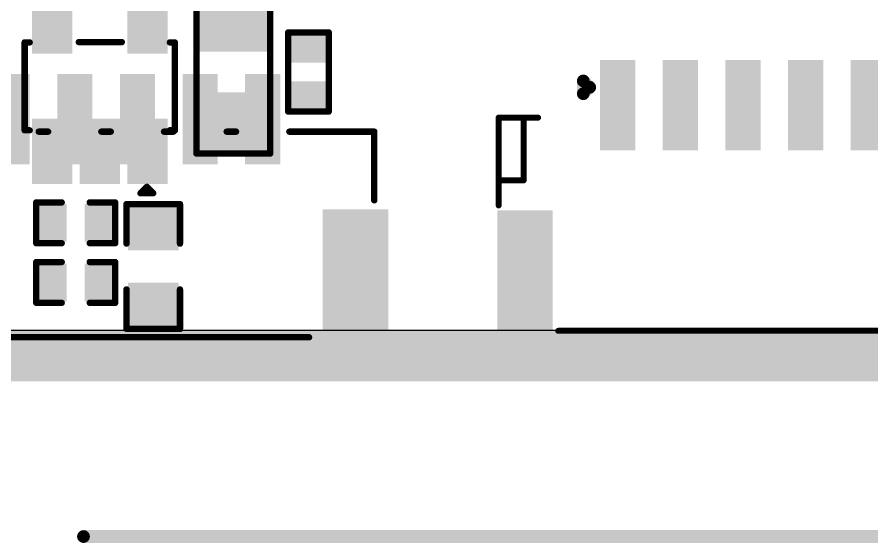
# Model space of a CAD drawing. Header units: inches. Extents: x -5 to 5450, y -4 to 5452.
# Drawn here: x 51.73 to 68.78, y -2.49 to 7.99 of the extents above; entities that cross this region are included whole.
import ezdxf

# ---------------------------------------------------------------- set-up
doc = ezdxf.new("R2010")
doc.units = ezdxf.units.IN
for name, color, linetype in [('Board_outline', 216, 'Continuous'), ('Bottom Layer', 5, 'Continuous'), ('Bottom Overlay', 54, 'Continuous'), ('Bottom Paste', 16, 'Continuous'), ('Bottom Solder', 6, 'Continuous'), ('Ground', 76, 'Continuous'), ('Power', 16, 'Continuous'), ('Top Layer', 1, 'Continuous'), ('Top Overlay', 2, 'Continuous'), ('Top Paste', 8, 'Continuous'), ('Top Solder', 216, 'Continuous')]:
    doc.layers.add(name, color=color, linetype=linetype)

# ---------------------------------------------------------------- blocks, each defined once
blk = doc.blocks.new('SOT_23_5_B_10')
at = {"layer": 'Bottom Layer'}
for points in [[(-1.85000011, 1.25000004), (-0.74999977, 1.25000004), (-0.74999977, 0.65000124), (-1.85000011, 0.65000124)], [(0.74999977, 1.25000004), (1.85000011, 1.25000004), (1.85000011, 0.65000124), (0.74999977, 0.65000124)], [(-1.85000011, 0.2999994), (-0.74999977, 0.2999994), (-0.74999977, -0.2999994), (-1.85000011, -0.2999994)], [(-1.85000011, -0.65000124), (-0.74999977, -0.65000124), (-0.74999977, -1.25000004), (-1.85000011, -1.25000004)], [(0.74999977, -0.65000124), (1.85000011, -0.65000124), (1.85000011, -1.25000004), (0.74999977, -1.25000004)]]:
    blk.add_hatch(color=5, dxfattribs=at).paths.add_polyline_path(points)
at = {"layer": 'Bottom Paste'}
for points in [[(-1.85000011, 1.25000004), (-0.74999977, 1.25000004), (-0.74999977, 0.65000124), (-1.85000011, 0.65000124)], [(0.74999977, 1.25000004), (1.85000011, 1.25000004), (1.85000011, 0.65000124), (0.74999977, 0.65000124)], [(-1.85000011, 0.2999994), (-0.74999977, 0.2999994), (-0.74999977, -0.2999994), (-1.85000011, -0.2999994)], [(-1.85000011, -0.65000124), (-0.74999977, -0.65000124), (-0.74999977, -1.25000004), (-1.85000011, -1.25000004)], [(0.74999977, -0.65000124), (1.85000011, -0.65000124), (1.85000011, -1.25000004), (0.74999977, -1.25000004)]]:
    blk.add_hatch(color=16, dxfattribs=at).paths.add_polyline_path(points)
at = {"layer": 'Bottom Solder'}
for points in [[(-1.95160011, 1.35160004), (-0.6483997699999999, 1.35160004), (-0.6483997699999999, 0.54840124), (-1.95160011, 0.54840124)], [(0.6483997699999999, 1.35160004), (1.95160011, 1.35160004), (1.95160011, 0.54840124), (0.6483997699999999, 0.54840124)], [(-1.95160011, 0.4015993999999999), (-0.6483997699999999, 0.4015993999999999), (-0.6483997699999999, -0.4015993999999999), (-1.95160011, -0.4015993999999999)], [(-1.95160011, -0.54840124), (-0.6483997699999999, -0.54840124), (-0.6483997699999999, -1.35160004), (-1.95160011, -1.35160004)], [(0.6483997699999999, -0.54840124), (1.95160011, -0.54840124), (1.95160011, -1.35160004), (0.6483997699999999, -1.35160004)]]:
    blk.add_hatch(color=6, dxfattribs=at).paths.add_polyline_path(points)
at = {"layer": 'Bottom Overlay'}
for points in [[(-0.87900256, 1.4986, 0.127, 0.127, 0), (-0.87900256, 1.3986002, 0.127, 0.127, 0)], [(-0.87900256, 1.4986, 0.127, 0.127, 0), (0.8735974400000001, 1.4986, 0.127, 0.127, 0)], [(0.8735974400000001, 1.4986, 0.127, 0.127, 0), (0.8735974400000001, 1.3986002, 0.127, 0.127, 0)], [(0.88000078, 0.41800018, 0.127, 0.127, 0), (0.88000078, -0.43999912, 0.127, 0.127, 0)], [(-2.1336, -0.8128, 0.127, 0.127, 0), (-2.1336, -1.0668, 0.127, 0.127, 0)], [(-2.1336, -0.8128, 0.127, 0.127, 0), (-2.0066, -0.9397999999999999, 0.127, 0.127, 0)], [(-2.0066, -0.9397999999999999, 0.127, 0.127, 0), (-2.1336, -1.0668, 0.127, 0.127, 0)], [(-0.87900256, -1.3986002, 0.127, 0.127, 0), (-0.87900256, -1.4986, 0.127, 0.127, 0)], [(0.8735974400000001, -1.3986002, 0.127, 0.127, 0), (0.8735974400000001, -1.4986, 0.127, 0.127, 0)], [(-0.87900256, -1.4986, 0.127, 0.127, 0), (0.8735974400000001, -1.4986, 0.127, 0.127, 0)]]:
    blk.add_lwpolyline(points, format="xyseb", dxfattribs=at)
for points in [[(-0.9107525599999998, 1.4986, 0.0635, 0.0635, 1), (-0.8472525599999999, 1.4986, 0.0635, 0.0635, 1)], [(-0.9107525599999998, 1.4986, 0.0635, 0.0635, 1), (-0.8472525599999999, 1.4986, 0.0635, 0.0635, 1)], [(0.84184744, 1.4986, 0.0635, 0.0635, 1), (0.9053474399999999, 1.4986, 0.0635, 0.0635, 1)], [(0.84184744, 1.4986, 0.0635, 0.0635, 1), (0.9053474399999999, 1.4986, 0.0635, 0.0635, 1)], [(-0.9107525599999998, 1.3986002, 0.0635, 0.0635, 1), (-0.8472525599999999, 1.3986002, 0.0635, 0.0635, 1)], [(0.84184744, 1.3986002, 0.0635, 0.0635, 1), (0.9053474399999999, 1.3986002, 0.0635, 0.0635, 1)], [(0.84825078, 0.41800018, 0.0635, 0.0635, 1), (0.91175078, 0.41800018, 0.0635, 0.0635, 1)], [(0.84825078, -0.43999912, 0.0635, 0.0635, 1), (0.91175078, -0.43999912, 0.0635, 0.0635, 1)], [(-2.16535, -0.8128, 0.0635, 0.0635, 1), (-2.10185, -0.8128, 0.0635, 0.0635, 1)], [(-2.16535, -0.8128, 0.0635, 0.0635, 1), (-2.10185, -0.8128, 0.0635, 0.0635, 1)], [(-2.16535, -1.0668, 0.0635, 0.0635, 1), (-2.10185, -1.0668, 0.0635, 0.0635, 1)], [(-2.16535, -1.0668, 0.0635, 0.0635, 1), (-2.10185, -1.0668, 0.0635, 0.0635, 1)], [(-2.03835, -0.9397999999999999, 0.0635, 0.0635, 1), (-1.97485, -0.9397999999999999, 0.0635, 0.0635, 1)], [(-2.03835, -0.9397999999999999, 0.0635, 0.0635, 1), (-1.97485, -0.9397999999999999, 0.0635, 0.0635, 1)], [(-0.9107525599999998, -1.3986002, 0.0635, 0.0635, 1), (-0.8472525599999999, -1.3986002, 0.0635, 0.0635, 1)], [(0.84184744, -1.3986002, 0.0635, 0.0635, 1), (0.9053474399999999, -1.3986002, 0.0635, 0.0635, 1)], [(-0.9107525599999998, -1.4986, 0.0635, 0.0635, 1), (-0.8472525599999999, -1.4986, 0.0635, 0.0635, 1)], [(-0.9107525599999998, -1.4986, 0.0635, 0.0635, 1), (-0.8472525599999999, -1.4986, 0.0635, 0.0635, 1)], [(0.84184744, -1.4986, 0.0635, 0.0635, 1), (0.9053474399999999, -1.4986, 0.0635, 0.0635, 1)], [(0.84184744, -1.4986, 0.0635, 0.0635, 1), (0.9053474399999999, -1.4986, 0.0635, 0.0635, 1)]]:
    blk.add_lwpolyline(points, format="xyseb", close=True, dxfattribs=at)
blk = doc.blocks.new('RES_0805_B_33')
at = {"layer": 'Bottom Layer'}
for points in [[(-1.524, 0.635), (-0.508, 0.635), (-0.508, -0.635), (-1.524, -0.635)], [(0.508, 0.635), (1.524, 0.635), (1.524, -0.635), (0.508, -0.635)]]:
    blk.add_hatch(color=5, dxfattribs=at).paths.add_polyline_path(points)
at = {"layer": 'Bottom Paste'}
for points in [[(-1.524, 0.635), (-0.508, 0.635), (-0.508, -0.635), (-1.524, -0.635)], [(0.508, 0.635), (1.524, 0.635), (1.524, -0.635), (0.508, -0.635)]]:
    blk.add_hatch(color=16, dxfattribs=at).paths.add_polyline_path(points)
at = {"layer": 'Bottom Solder'}
for points in [[(-1.6256, 0.7366), (-0.4064, 0.7366), (-0.4064, -0.7366), (-1.6256, -0.7366)], [(0.4064, 0.7366), (1.6256, 0.7366), (1.6256, -0.7366), (0.4064, -0.7366)]]:
    blk.add_hatch(color=6, dxfattribs=at).paths.add_polyline_path(points)
at = {"layer": 'Bottom Overlay'}
for points in [[(-1.6256, -0.7366, 0.127, 0.127, 0), (-1.6256, 0.7366, 0.127, 0.127, 0)], [(1.6256, 0.7366, 0.127, 0.127, 0), (-1.6256, 0.7366, 0.127, 0.127, 0)], [(1.6256, -0.7366, 0.127, 0.127, 0), (1.6256, 0.7366, 0.127, 0.127, 0)], [(1.6256, -0.7366, 0.127, 0.127, 0), (-1.6256, -0.7366, 0.127, 0.127, 0)]]:
    blk.add_lwpolyline(points, format="xyseb", dxfattribs=at)
for points in [[(-1.65735, 0.7366, 0.0635, 0.0635, 1), (-1.59385, 0.7366, 0.0635, 0.0635, 1)], [(-1.65735, 0.7366, 0.0635, 0.0635, 1), (-1.59385, 0.7366, 0.0635, 0.0635, 1)], [(1.59385, 0.7366, 0.0635, 0.0635, 1), (1.65735, 0.7366, 0.0635, 0.0635, 1)], [(1.59385, 0.7366, 0.0635, 0.0635, 1), (1.65735, 0.7366, 0.0635, 0.0635, 1)], [(-1.65735, -0.7366, 0.0635, 0.0635, 1), (-1.59385, -0.7366, 0.0635, 0.0635, 1)], [(-1.65735, -0.7366, 0.0635, 0.0635, 1), (-1.59385, -0.7366, 0.0635, 0.0635, 1)], [(1.59385, -0.7366, 0.0635, 0.0635, 1), (1.65735, -0.7366, 0.0635, 0.0635, 1)], [(1.59385, -0.7366, 0.0635, 0.0635, 1), (1.65735, -0.7366, 0.0635, 0.0635, 1)]]:
    blk.add_lwpolyline(points, format="xyseb", close=True, dxfattribs=at)
blk = doc.blocks.new('R___0402_B_49')
at = {"layer": 'Bottom Layer'}
for points in [[(-0.2413, 0.3175), (-0.2412999999999999, -0.3175), (-0.6985, -0.3175), (-0.6985, 0.3175)], [(0.6985, 0.3175), (0.6985, -0.3175), (0.2413, -0.3175), (0.2412999999999999, 0.3175)]]:
    blk.add_hatch(color=5, dxfattribs=at).paths.add_polyline_path(points)
at = {"layer": 'Bottom Paste'}
for points in [[(-0.2413, 0.3175), (-0.2412999999999999, -0.3175), (-0.6985, -0.3175), (-0.6985, 0.3175)], [(0.6985, 0.3175), (0.6985, -0.3175), (0.2413, -0.3175), (0.2412999999999999, 0.3175)]]:
    blk.add_hatch(color=16, dxfattribs=at).paths.add_polyline_path(points)
at = {"layer": 'Bottom Solder'}
for points in [[(-0.18629884, 0.37250116), (-0.1862988399999999, -0.37250116), (-0.75350116, -0.37250116), (-0.75350116, 0.37250116)], [(0.75350116, 0.37250116), (0.75350116, -0.37250116), (0.18629884, -0.37250116), (0.1862988399999999, 0.37250116)]]:
    blk.add_hatch(color=6, dxfattribs=at).paths.add_polyline_path(points)
at = {"layer": 'Bottom Overlay'}
for points in [[(-0.7874, 0.4064, 0.127, 0.127, 0), (0.7874, 0.4064, 0.127, 0.127, 0)], [(-0.7874, 0.4064, 0.127, 0.127, 0), (-0.7874, -0.4064, 0.127, 0.127, 0)], [(-0.8128, 0.4318, 0.0032258, 0.0032258, 0), (0.8128, 0.4318, 0.0032258, 0.0032258, 0)], [(0.7874, 0.4064, 0.127, 0.127, 0), (0.7874, -0.4064, 0.127, 0.127, 0)], [(-0.7874, -0.4064, 0.127, 0.127, 0), (0.7874, -0.4064, 0.127, 0.127, 0)]]:
    blk.add_lwpolyline(points, format="xyseb", dxfattribs=at)
for points in [[(-0.8191499999999999, 0.4064, 0.0635, 0.0635, 1), (-0.7556499999999999, 0.4064, 0.0635, 0.0635, 1)], [(-0.8191499999999999, 0.4064, 0.0635, 0.0635, 1), (-0.7556499999999999, 0.4064, 0.0635, 0.0635, 1)], [(-0.81360518, 0.4318, 0.0016129, 0.0016129, 1), (-0.8119948199999999, 0.4318, 0.0016129, 0.0016129, 1)], [(0.7556499999999999, 0.4064, 0.0635, 0.0635, 1), (0.8191499999999999, 0.4064, 0.0635, 0.0635, 1)], [(0.7556499999999999, 0.4064, 0.0635, 0.0635, 1), (0.8191499999999999, 0.4064, 0.0635, 0.0635, 1)], [(0.8119948199999999, 0.4318, 0.0016129, 0.0016129, 1), (0.81360518, 0.4318, 0.0016129, 0.0016129, 1)], [(-0.8191499999999999, -0.4064, 0.0635, 0.0635, 1), (-0.7556499999999999, -0.4064, 0.0635, 0.0635, 1)], [(-0.8191499999999999, -0.4064, 0.0635, 0.0635, 1), (-0.7556499999999999, -0.4064, 0.0635, 0.0635, 1)], [(0.7556499999999999, -0.4064, 0.0635, 0.0635, 1), (0.8191499999999999, -0.4064, 0.0635, 0.0635, 1)], [(0.7556499999999999, -0.4064, 0.0635, 0.0635, 1), (0.8191499999999999, -0.4064, 0.0635, 0.0635, 1)]]:
    blk.add_lwpolyline(points, format="xyseb", close=True, dxfattribs=at)
blk = doc.blocks.new('SM06B_GHS_TB_LF__SN__147')
at = {"layer": 'Top Layer'}
for points in [[(-3.4254694, 2.5994233), (-2.8254706, 2.5994233), (-2.8254706, 0.8994266999999999), (-3.4254694, 0.8994266999999999)], [(-2.1755354, 2.5994233), (-1.5755366, 2.5994233), (-1.5755366, 0.8994266999999999), (-2.1755354, 0.8994266999999999)], [(-0.9253473999999999, 2.5994233), (-0.3253486, 2.5994233), (-0.3253486, 0.8994266999999999), (-0.9253473999999999, 0.8994266999999999)], [(0.3245866, 2.5994233), (0.9245854, 2.5994233), (0.9245854, 0.8994266999999999), (0.3245866, 0.8994266999999999)], [(1.5745206, 2.5994233), (2.1745194, 2.5994233), (2.1745194, 0.8994266999999999), (1.5745206, 0.8994266999999999)], [(2.8244546, 2.5994233), (3.4244534, 2.5994233), (3.4244534, 0.8994266999999999), (2.8244546, 0.8994266999999999)], [(-5.474589, -0.3989197), (-4.474590999999999, -0.3989197), (-4.474590999999999, -3.0989143), (-5.474589, -3.0989143)], [(4.474590999999999, -0.3994277), (5.474589, -0.3994277), (5.474589, -3.0994223), (4.474590999999999, -3.0994223)]]:
    blk.add_hatch(color=1, dxfattribs=at).paths.add_polyline_path(points)
at = {"layer": 'Top Paste'}
for points in [[(-3.4254694, 2.5994233), (-2.8254706, 2.5994233), (-2.8254706, 0.8994266999999999), (-3.4254694, 0.8994266999999999)], [(-2.1755354, 2.5994233), (-1.5755366, 2.5994233), (-1.5755366, 0.8994266999999999), (-2.1755354, 0.8994266999999999)], [(-0.9253473999999999, 2.5994233), (-0.3253486, 2.5994233), (-0.3253486, 0.8994266999999999), (-0.9253473999999999, 0.8994266999999999)], [(0.3245866, 2.5994233), (0.9245854, 2.5994233), (0.9245854, 0.8994266999999999), (0.3245866, 0.8994266999999999)], [(1.5745206, 2.5994233), (2.1745194, 2.5994233), (2.1745194, 0.8994266999999999), (1.5745206, 0.8994266999999999)], [(2.8244546, 2.5994233), (3.4244534, 2.5994233), (3.4244534, 0.8994266999999999), (2.8244546, 0.8994266999999999)], [(-5.474589, -0.3989197), (-4.474590999999999, -0.3989197), (-4.474590999999999, -3.0989143), (-5.474589, -3.0989143)], [(4.474590999999999, -0.3994277), (5.474589, -0.3994277), (5.474589, -3.0994223), (4.474590999999999, -3.0994223)]]:
    blk.add_hatch(color=8, dxfattribs=at).paths.add_polyline_path(points)
at = {"layer": 'Top Solder'}
for points in [[(-3.4762694, 2.6502233), (-2.7746706, 2.6502233), (-2.7746706, 0.8486267000000001), (-3.4762694, 0.8486267000000001)], [(-2.2263354, 2.6502233), (-1.5247366, 2.6502233), (-1.5247366, 0.8486267000000001), (-2.2263354, 0.8486267000000001)], [(-0.9761473999999999, 2.6502233), (-0.2745486, 2.6502233), (-0.2745486, 0.8486267000000001), (-0.9761473999999999, 0.8486267000000001)], [(0.2737866, 2.6502233), (0.9753853999999998, 2.6502233), (0.9753853999999998, 0.8486267000000001), (0.2737866, 0.8486267000000001)], [(1.5237206, 2.6502233), (2.2253194, 2.6502233), (2.2253194, 0.8486267000000001), (1.5237206, 0.8486267000000001)], [(2.7736546, 2.6502233), (3.4752534, 2.6502233), (3.4752534, 0.8486267000000001), (2.7736546, 0.8486267000000001)], [(-5.525389, -0.3481197), (-4.423791, -0.3481197), (-4.423791, -3.1497143), (-5.525389, -3.1497143)], [(4.423791, -0.3486277), (5.525389, -0.3486277), (5.525389, -3.1502223), (4.423791, -3.1502223)]]:
    blk.add_hatch(color=216, dxfattribs=at).paths.add_polyline_path(points)
at = {"layer": 'Top Overlay'}
for points in [[(-3.811269999999999, 2.232025, 0.254, 0.254, 0), (-3.68427, 2.105025, 0.254, 0.254, 0)], [(-3.811269999999999, 1.978025, 0.254, 0.254, 0), (-3.811269999999999, 2.232025, 0.254, 0.254, 0)], [(-3.811269999999999, 1.978025, 0.254, 0.254, 0), (-3.68427, 2.105025, 0.254, 0.254, 0)], [(-5.500116, 1.499997, 0.1199896, 0.1199896, 0), (-5.5000144, -0.2499868, 0.1199896, 0.1199896, 0)], [(-5.500116, 1.499997, 0.1199896, 0.1199896, 0), (-4.713478, 1.499997, 0.1199896, 0.1199896, 0)], [(-5.0000154, 0.2499868, 0.1199896, 0.1199896, 0), (-5.0000154, 1.499997, 0.1199896, 0.1199896, 0)], [(4.7499524, 1.499997, 0.1199896, 0.1199896, 0), (5.4999636, 1.499997, 0.1199896, 0.1199896, 0)], [(4.999964599999999, 0.2499868, 0.1199896, 0.1199896, 0), (4.999964599999999, 1.499997, 0.1199896, 0.1199896, 0)], [(5.4999636, -0.2500122, 0.1199896, 0.1199896, 0), (5.4999636, 1.499997, 0.1199896, 0.1199896, 0)], [(-5.4635146, 0.2499868, 0.1199896, 0.1199896, 0), (-5.0000154, 0.2499868, 0.1199896, 0.1199896, 0)], [(4.999964599999999, 0.2499868, 0.1199896, 0.1199896, 0), (5.4999636, 0.2499868, 0.1199896, 0.1199896, 0)], [(-4.3100752, -2.7500072, 0.1199896, 0.1199896, 0), (-0.4500372, -2.7500072, 0.1199896, 0.1199896, 0)], [(-0.4500372, -2.7500072, 0.1199896, 0.1199896, 0), (4.3100244, -2.7500072, 0.1199896, 0.1199896, 0)]]:
    blk.add_lwpolyline(points, format="xyseb", dxfattribs=at)
for points in [[(-3.874769999999999, 2.232025, 0.127, 0.127, 1), (-3.74777, 2.232025, 0.127, 0.127, 1)], [(-3.874769999999999, 2.232025, 0.127, 0.127, 1), (-3.74777, 2.232025, 0.127, 0.127, 1)], [(-3.74777, 2.105025, 0.127, 0.127, 1), (-3.62077, 2.105025, 0.127, 0.127, 1)], [(-3.74777, 2.105025, 0.127, 0.127, 1), (-3.62077, 2.105025, 0.127, 0.127, 1)], [(-3.874769999999999, 1.978025, 0.127, 0.127, 1), (-3.74777, 1.978025, 0.127, 0.127, 1)], [(-3.874769999999999, 1.978025, 0.127, 0.127, 1), (-3.74777, 1.978025, 0.127, 0.127, 1)], [(-5.530113399999999, 1.499997, 0.05999479999999999, 0.05999479999999999, 1), (-5.470118599999999, 1.499997, 0.05999479999999999, 0.05999479999999999, 1)], [(-5.530113399999999, 1.499997, 0.05999479999999999, 0.05999479999999999, 1), (-5.470118599999999, 1.499997, 0.05999479999999999, 0.05999479999999999, 1)], [(-5.0300128, 1.499997, 0.05999479999999999, 0.05999479999999999, 1), (-4.970018, 1.499997, 0.05999479999999999, 0.05999479999999999, 1)], [(-4.743475399999999, 1.499997, 0.05999479999999999, 0.05999479999999999, 1), (-4.683480599999999, 1.499997, 0.05999479999999999, 0.05999479999999999, 1)], [(4.719955, 1.499997, 0.05999479999999999, 0.05999479999999999, 1), (4.7799498, 1.499997, 0.05999479999999999, 0.05999479999999999, 1)], [(4.9699672, 1.499997, 0.05999479999999999, 0.05999479999999999, 1), (5.029962, 1.499997, 0.05999479999999999, 0.05999479999999999, 1)], [(5.469966199999999, 1.499997, 0.05999479999999999, 0.05999479999999999, 1), (5.529960999999999, 1.499997, 0.05999479999999999, 0.05999479999999999, 1)], [(5.469966199999999, 1.499997, 0.05999479999999999, 0.05999479999999999, 1), (5.529960999999999, 1.499997, 0.05999479999999999, 0.05999479999999999, 1)], [(-5.493512, 0.2499868, 0.05999479999999999, 0.05999479999999999, 1), (-5.4335172, 0.2499868, 0.05999479999999999, 0.05999479999999999, 1)], [(-5.0300128, 0.2499868, 0.05999479999999999, 0.05999479999999999, 1), (-4.970018, 0.2499868, 0.05999479999999999, 0.05999479999999999, 1)], [(-5.0300128, 0.2499868, 0.05999479999999999, 0.05999479999999999, 1), (-4.970018, 0.2499868, 0.05999479999999999, 0.05999479999999999, 1)], [(4.9699672, 0.2499868, 0.05999479999999999, 0.05999479999999999, 1), (5.029962, 0.2499868, 0.05999479999999999, 0.05999479999999999, 1)], [(4.9699672, 0.2499868, 0.05999479999999999, 0.05999479999999999, 1), (5.029962, 0.2499868, 0.05999479999999999, 0.05999479999999999, 1)], [(5.469966199999999, 0.2499868, 0.05999479999999999, 0.05999479999999999, 1), (5.529960999999999, 0.2499868, 0.05999479999999999, 0.05999479999999999, 1)], [(-5.5300118, -0.2499868, 0.05999479999999999, 0.05999479999999999, 1), (-5.470016999999999, -0.2499868, 0.05999479999999999, 0.05999479999999999, 1)], [(5.469966199999999, -0.2500122, 0.05999479999999999, 0.05999479999999999, 1), (5.529960999999999, -0.2500122, 0.05999479999999999, 0.05999479999999999, 1)], [(-4.340072599999999, -2.7500072, 0.05999479999999999, 0.05999479999999999, 1), (-4.2800778, -2.7500072, 0.05999479999999999, 0.05999479999999999, 1)], [(-0.4800346, -2.7500072, 0.05999479999999999, 0.05999479999999999, 1), (-0.4200398, -2.7500072, 0.05999479999999999, 0.05999479999999999, 1)], [(-0.4800346, -2.7500072, 0.05999479999999999, 0.05999479999999999, 1), (-0.4200398, -2.7500072, 0.05999479999999999, 0.05999479999999999, 1)], [(4.280027, -2.7500072, 0.05999479999999999, 0.05999479999999999, 1), (4.3400218, -2.7500072, 0.05999479999999999, 0.05999479999999999, 1)]]:
    blk.add_lwpolyline(points, format="xyseb", close=True, dxfattribs=at)
blk = doc.blocks.new('SM08B_GHS_TB_LF__SN__158')
at = {"layer": 'Top Layer'}
for points in [[(-4.6751494, 2.4499443), (-4.0751506, 2.4499443), (-4.0751506, 0.7499477), (-4.6751494, 0.7499477)], [(-3.4252154, 2.4499443), (-2.8252166, 2.4499443), (-2.8252166, 0.7499477), (-3.4252154, 0.7499477)], [(-2.1750274, 2.4499443), (-1.5750286, 2.4499443), (-1.5750286, 0.7499477), (-2.1750274, 0.7499477)], [(-0.9250934, 2.4499443), (-0.3250946, 2.4499443), (-0.3250946, 0.7499477), (-0.9250934, 0.7499477)], [(0.3248406, 2.4499443), (0.9248393999999999, 2.4499443), (0.9248393999999999, 0.7499477), (0.3248406, 0.7499477)], [(1.5747746, 2.4499443), (2.1747734, 2.4499443), (2.1747734, 0.7499477), (1.5747746, 0.7499477)], [(2.8249626, 2.4499443), (3.424961399999999, 2.4499443), (3.424961399999999, 0.7499477), (2.8249626, 0.7499477)], [(4.0748966, 2.4499443), (4.6748954, 2.4499443), (4.6748954, 0.7499477), (4.0748966, 0.7499477)], [(-6.830034599999999, -0.2499487), (-5.6200294, -0.2499487), (-5.6200294, -2.9499433), (-6.830034599999999, -2.9499433)], [(5.6200294, -0.2499487), (6.830034599999999, -0.2499487), (6.830034599999999, -2.9499433), (5.6200294, -2.9499433)]]:
    blk.add_hatch(color=1, dxfattribs=at).paths.add_polyline_path(points)
at = {"layer": 'Top Paste'}
for points in [[(-4.6751494, 2.4499443), (-4.0751506, 2.4499443), (-4.0751506, 0.7499477), (-4.6751494, 0.7499477)], [(-3.4252154, 2.4499443), (-2.8252166, 2.4499443), (-2.8252166, 0.7499477), (-3.4252154, 0.7499477)], [(-2.1750274, 2.4499443), (-1.5750286, 2.4499443), (-1.5750286, 0.7499477), (-2.1750274, 0.7499477)], [(-0.9250934, 2.4499443), (-0.3250946, 2.4499443), (-0.3250946, 0.7499477), (-0.9250934, 0.7499477)], [(0.3248406, 2.4499443), (0.9248393999999999, 2.4499443), (0.9248393999999999, 0.7499477), (0.3248406, 0.7499477)], [(1.5747746, 2.4499443), (2.1747734, 2.4499443), (2.1747734, 0.7499477), (1.5747746, 0.7499477)], [(2.8249626, 2.4499443), (3.424961399999999, 2.4499443), (3.424961399999999, 0.7499477), (2.8249626, 0.7499477)], [(4.0748966, 2.4499443), (4.6748954, 2.4499443), (4.6748954, 0.7499477), (4.0748966, 0.7499477)], [(-6.830034599999999, -0.2499487), (-5.6200294, -0.2499487), (-5.6200294, -2.9499433), (-6.830034599999999, -2.9499433)], [(5.6200294, -0.2499487), (6.830034599999999, -0.2499487), (6.830034599999999, -2.9499433), (5.6200294, -2.9499433)]]:
    blk.add_hatch(color=8, dxfattribs=at).paths.add_polyline_path(points)
at = {"layer": 'Top Solder'}
for points in [[(-4.725162, 2.4999569), (-4.025138, 2.4999569), (-4.025138, 0.6999351), (-4.725162, 0.6999351)], [(-3.475228, 2.4999569), (-2.775204, 2.4999569), (-2.775204, 0.6999351), (-3.475228, 0.6999351)], [(-2.22504, 2.4999569), (-1.525016, 2.4999569), (-1.525016, 0.6999351), (-2.22504, 0.6999351)], [(-0.9751059999999999, 2.4999569), (-0.275082, 2.4999569), (-0.275082, 0.6999351), (-0.9751059999999999, 0.6999351)], [(0.274828, 2.4999569), (0.9748519999999998, 2.4999569), (0.9748519999999998, 0.6999351), (0.274828, 0.6999351)], [(1.524762, 2.4999569), (2.224786, 2.4999569), (2.224786, 0.6999351), (1.524762, 0.6999351)], [(2.77495, 2.4999569), (3.474974, 2.4999569), (3.474974, 0.6999351), (2.77495, 0.6999351)], [(4.024883999999999, 2.4999569), (4.724907999999999, 2.4999569), (4.724907999999999, 0.6999351), (4.024883999999999, 0.6999351)], [(-6.8800472, -0.1999361), (-5.570016799999999, -0.1999361), (-5.570016799999999, -2.9999559), (-6.8800472, -2.9999559)], [(5.570016799999999, -0.1999361), (6.8800472, -0.1999361), (6.8800472, -2.9999559), (5.570016799999999, -2.9999559)]]:
    blk.add_hatch(color=216, dxfattribs=at).paths.add_polyline_path(points)
at = {"layer": 'Top Overlay'}
for points in [[(-5.082032, 2.108454, 0.254, 0.254, 0), (-4.955032, 1.981454, 0.254, 0.254, 0)], [(-5.082032, 1.854454, 0.254, 0.254, 0), (-5.082032, 2.108454, 0.254, 0.254, 0)], [(-5.082032, 1.854454, 0.254, 0.254, 0), (-4.955032, 1.981454, 0.254, 0.254, 0)], [(-6.650101, -0.0188976, 0.12739878, 0.12739878, 0), (-6.650101, 1.3499338, 0.12739878, 0.12739878, 0)], [(-6.650101, 1.3499338, 0.12739878, 0.12739878, 0), (-4.906289399999999, 1.3499338, 0.12739878, 0.12739878, 0)], [(-3.8440106, 1.3499338, 0.12739878, 0.12739878, 0), (-3.6562792, 1.3499338, 0.12739878, 0.12739878, 0)], [(-2.5940004, 1.3499338, 0.12739878, 0.12739878, 0), (-2.4062944, 1.3499338, 0.12739878, 0.12739878, 0)], [(-1.3440156, 1.3499338, 0.12739878, 0.12739878, 0), (-1.1562842, 1.3499338, 0.12739878, 0.12739878, 0)], [(-0.09400539999999999, 1.3499338, 0.12739878, 0.12739878, 0), (0.0937006, 1.3499338, 0.12739878, 0.12739878, 0)], [(1.1559794, 1.3499338, 0.12739878, 0.12739878, 0), (1.3437108, 1.3499338, 0.12739878, 0.12739878, 0)], [(2.4059896, 1.3499338, 0.12739878, 0.12739878, 0), (2.593721, 1.3499338, 0.12739878, 0.12739878, 0)], [(3.6559998, 1.3499338, 0.12739878, 0.12739878, 0), (3.8437058, 1.3499338, 0.12739878, 0.12739878, 0)], [(4.905984599999999, 1.3499338, 0.12739878, 0.12739878, 0), (6.599859799999999, 1.3499338, 0.12739878, 0.12739878, 0)], [(6.599859799999999, -0.0188976, 0.12739878, 0.12739878, 0), (6.599859799999999, 1.3499338, 0.12739878, 0.12739878, 0)], [(-5.389016399999999, -2.750058, 0.12739878, 0.12739878, 0), (5.2998624, -2.750058, 0.12739878, 0.12739878, 0)]]:
    blk.add_lwpolyline(points, format="xyseb", dxfattribs=at)
for points in [[(-5.145532, 2.108454, 0.127, 0.127, 1), (-5.018532, 2.108454, 0.127, 0.127, 1)], [(-5.145532, 2.108454, 0.127, 0.127, 1), (-5.018532, 2.108454, 0.127, 0.127, 1)], [(-5.018532, 1.981454, 0.127, 0.127, 1), (-4.891532, 1.981454, 0.127, 0.127, 1)], [(-5.018532, 1.981454, 0.127, 0.127, 1), (-4.891532, 1.981454, 0.127, 0.127, 1)], [(-5.145532, 1.854454, 0.127, 0.127, 1), (-5.018532, 1.854454, 0.127, 0.127, 1)], [(-5.145532, 1.854454, 0.127, 0.127, 1), (-5.018532, 1.854454, 0.127, 0.127, 1)], [(-6.681950059999999, 1.3499338, 0.06369812, 0.06369812, 1), (-6.61825194, 1.3499338, 0.06369812, 0.06369812, 1)], [(-6.681950059999999, 1.3499338, 0.06369812, 0.06369812, 1), (-6.61825194, 1.3499338, 0.06369812, 0.06369812, 1)], [(-4.938138459999999, 1.3499338, 0.06369812, 0.06369812, 1), (-4.87444034, 1.3499338, 0.06369812, 0.06369812, 1)], [(-3.87585966, 1.3499338, 0.06369812, 0.06369812, 1), (-3.81216154, 1.3499338, 0.06369812, 0.06369812, 1)], [(-3.68812826, 1.3499338, 0.06369812, 0.06369812, 1), (-3.624430139999999, 1.3499338, 0.06369812, 0.06369812, 1)], [(-2.62584946, 1.3499338, 0.06369812, 0.06369812, 1), (-2.56215134, 1.3499338, 0.06369812, 0.06369812, 1)], [(-2.43814346, 1.3499338, 0.06369812, 0.06369812, 1), (-2.37444534, 1.3499338, 0.06369812, 0.06369812, 1)], [(-1.37586466, 1.3499338, 0.06369812, 0.06369812, 1), (-1.31216654, 1.3499338, 0.06369812, 0.06369812, 1)], [(-1.18813326, 1.3499338, 0.06369812, 0.06369812, 1), (-1.12443514, 1.3499338, 0.06369812, 0.06369812, 1)], [(-0.12585446, 1.3499338, 0.06369812, 0.06369812, 1), (-0.06215633999999999, 1.3499338, 0.06369812, 0.06369812, 1)], [(0.06185154, 1.3499338, 0.06369812, 0.06369812, 1), (0.12554966, 1.3499338, 0.06369812, 0.06369812, 1)], [(1.12413034, 1.3499338, 0.06369812, 0.06369812, 1), (1.18782846, 1.3499338, 0.06369812, 0.06369812, 1)], [(1.31186174, 1.3499338, 0.06369812, 0.06369812, 1), (1.37555986, 1.3499338, 0.06369812, 0.06369812, 1)], [(2.37414054, 1.3499338, 0.06369812, 0.06369812, 1), (2.43783866, 1.3499338, 0.06369812, 0.06369812, 1)], [(2.56187194, 1.3499338, 0.06369812, 0.06369812, 1), (2.62557006, 1.3499338, 0.06369812, 0.06369812, 1)], [(3.62415074, 1.3499338, 0.06369812, 0.06369812, 1), (3.68784886, 1.3499338, 0.06369812, 0.06369812, 1)], [(3.81185674, 1.3499338, 0.06369812, 0.06369812, 1), (3.875554859999999, 1.3499338, 0.06369812, 0.06369812, 1)], [(4.87413554, 1.3499338, 0.06369812, 0.06369812, 1), (4.93783366, 1.3499338, 0.06369812, 0.06369812, 1)], [(6.56801074, 1.3499338, 0.06369812, 0.06369812, 1), (6.63170886, 1.3499338, 0.06369812, 0.06369812, 1)], [(6.56801074, 1.3499338, 0.06369812, 0.06369812, 1), (6.63170886, 1.3499338, 0.06369812, 0.06369812, 1)], [(-6.681950059999999, -0.0188976, 0.06369812, 0.06369812, 1), (-6.61825194, -0.0188976, 0.06369812, 0.06369812, 1)], [(6.56801074, -0.0188976, 0.06369812, 0.06369812, 1), (6.63170886, -0.0188976, 0.06369812, 0.06369812, 1)], [(-5.42086546, -2.750058, 0.06369812, 0.06369812, 1), (-5.357167339999999, -2.750058, 0.06369812, 0.06369812, 1)], [(5.26801334, -2.750058, 0.06369812, 0.06369812, 1), (5.33171146, -2.750058, 0.06369812, 0.06369812, 1)]]:
    blk.add_lwpolyline(points, format="xyseb", close=True, dxfattribs=at)
blk = doc.blocks.new('C___0402_B_179')
at = {"layer": 'Bottom Layer'}
for points in [[(-0.2413, 0.3175), (-0.2412999999999999, -0.3175), (-0.6985, -0.3175), (-0.6985, 0.3175)], [(0.6985, 0.3175), (0.6985, -0.3175), (0.2413, -0.3175), (0.2412999999999999, 0.3175)]]:
    blk.add_hatch(color=5, dxfattribs=at).paths.add_polyline_path(points)
at = {"layer": 'Bottom Paste'}
for points in [[(-0.2413, 0.3175), (-0.2412999999999999, -0.3175), (-0.6985, -0.3175), (-0.6985, 0.3175)], [(0.6985, 0.3175), (0.6985, -0.3175), (0.2413, -0.3175), (0.2412999999999999, 0.3175)]]:
    blk.add_hatch(color=16, dxfattribs=at).paths.add_polyline_path(points)
at = {"layer": 'Bottom Solder'}
for points in [[(-0.18130012, 0.37749988), (-0.18130012, -0.37749988), (-0.7584998799999999, -0.37749988), (-0.7584998799999999, 0.37749988)], [(0.7584998799999999, 0.37749988), (0.7584998799999999, -0.37749988), (0.18130012, -0.37749988), (0.18130012, 0.37749988)]]:
    blk.add_hatch(color=6, dxfattribs=at).paths.add_polyline_path(points)
at = {"layer": 'Bottom Overlay'}
for points in [[(-0.7874, 0.4064, 0.127, 0.127, 0), (-0.7874, -0.4064, 0.127, 0.127, 0)], [(-0.2794, 0.4064, 0.127, 0.127, 0), (-0.7874, 0.4064, 0.127, 0.127, 0)], [(0.7874, 0.4064, 0.127, 0.127, 0), (0.2794, 0.4064, 0.127, 0.127, 0)], [(0.7874, 0.4064, 0.127, 0.127, 0), (0.7874, -0.4064, 0.127, 0.127, 0)], [(-0.2794, -0.4064, 0.127, 0.127, 0), (-0.7874, -0.4064, 0.127, 0.127, 0)], [(0.7874, -0.4064, 0.127, 0.127, 0), (0.2794, -0.4064, 0.127, 0.127, 0)]]:
    blk.add_lwpolyline(points, format="xyseb", dxfattribs=at)
for points in [[(-0.8191499999999999, 0.4064, 0.0635, 0.0635, 1), (-0.7556499999999999, 0.4064, 0.0635, 0.0635, 1)], [(-0.8191499999999999, 0.4064, 0.0635, 0.0635, 1), (-0.7556499999999999, 0.4064, 0.0635, 0.0635, 1)], [(-0.31115, 0.4064, 0.0635, 0.0635, 1), (-0.24765, 0.4064, 0.0635, 0.0635, 1)], [(0.24765, 0.4064, 0.0635, 0.0635, 1), (0.31115, 0.4064, 0.0635, 0.0635, 1)], [(0.7556499999999999, 0.4064, 0.0635, 0.0635, 1), (0.8191499999999999, 0.4064, 0.0635, 0.0635, 1)], [(0.7556499999999999, 0.4064, 0.0635, 0.0635, 1), (0.8191499999999999, 0.4064, 0.0635, 0.0635, 1)], [(-0.8191499999999999, -0.4064, 0.0635, 0.0635, 1), (-0.7556499999999999, -0.4064, 0.0635, 0.0635, 1)], [(-0.8191499999999999, -0.4064, 0.0635, 0.0635, 1), (-0.7556499999999999, -0.4064, 0.0635, 0.0635, 1)], [(-0.31115, -0.4064, 0.0635, 0.0635, 1), (-0.24765, -0.4064, 0.0635, 0.0635, 1)], [(0.24765, -0.4064, 0.0635, 0.0635, 1), (0.31115, -0.4064, 0.0635, 0.0635, 1)], [(0.7556499999999999, -0.4064, 0.0635, 0.0635, 1), (0.8191499999999999, -0.4064, 0.0635, 0.0635, 1)], [(0.7556499999999999, -0.4064, 0.0635, 0.0635, 1), (0.8191499999999999, -0.4064, 0.0635, 0.0635, 1)]]:
    blk.add_lwpolyline(points, format="xyseb", close=True, dxfattribs=at)
blk = doc.blocks.new('C___0402_B_180')
at = {"layer": 'Bottom Layer'}
for points in [[(-0.2413, 0.3175), (-0.2412999999999999, -0.3175), (-0.6985, -0.3175), (-0.6985, 0.3175)], [(0.6985, 0.3175), (0.6985, -0.3175), (0.2413, -0.3175), (0.2412999999999999, 0.3175)]]:
    blk.add_hatch(color=5, dxfattribs=at).paths.add_polyline_path(points)
at = {"layer": 'Bottom Paste'}
for points in [[(-0.2413, 0.3175), (-0.2412999999999999, -0.3175), (-0.6985, -0.3175), (-0.6985, 0.3175)], [(0.6985, 0.3175), (0.6985, -0.3175), (0.2413, -0.3175), (0.2412999999999999, 0.3175)]]:
    blk.add_hatch(color=16, dxfattribs=at).paths.add_polyline_path(points)
at = {"layer": 'Bottom Solder'}
for points in [[(-0.18130012, 0.37749988), (-0.18130012, -0.37749988), (-0.7584998799999999, -0.37749988), (-0.7584998799999999, 0.37749988)], [(0.7584998799999999, 0.37749988), (0.7584998799999999, -0.37749988), (0.18130012, -0.37749988), (0.18130012, 0.37749988)]]:
    blk.add_hatch(color=6, dxfattribs=at).paths.add_polyline_path(points)
at = {"layer": 'Bottom Overlay'}
for points in [[(-0.7874, 0.4064, 0.127, 0.127, 0), (-0.7874, -0.4064, 0.127, 0.127, 0)], [(-0.2794, 0.4064, 0.127, 0.127, 0), (-0.7874, 0.4064, 0.127, 0.127, 0)], [(0.7874, 0.4064, 0.127, 0.127, 0), (0.2794, 0.4064, 0.127, 0.127, 0)], [(0.7874, 0.4064, 0.127, 0.127, 0), (0.7874, -0.4064, 0.127, 0.127, 0)], [(-0.2794, -0.4064, 0.127, 0.127, 0), (-0.7874, -0.4064, 0.127, 0.127, 0)], [(0.7874, -0.4064, 0.127, 0.127, 0), (0.2794, -0.4064, 0.127, 0.127, 0)]]:
    blk.add_lwpolyline(points, format="xyseb", dxfattribs=at)
for points in [[(-0.8191499999999999, 0.4064, 0.0635, 0.0635, 1), (-0.7556499999999999, 0.4064, 0.0635, 0.0635, 1)], [(-0.8191499999999999, 0.4064, 0.0635, 0.0635, 1), (-0.7556499999999999, 0.4064, 0.0635, 0.0635, 1)], [(-0.31115, 0.4064, 0.0635, 0.0635, 1), (-0.24765, 0.4064, 0.0635, 0.0635, 1)], [(0.24765, 0.4064, 0.0635, 0.0635, 1), (0.31115, 0.4064, 0.0635, 0.0635, 1)], [(0.7556499999999999, 0.4064, 0.0635, 0.0635, 1), (0.8191499999999999, 0.4064, 0.0635, 0.0635, 1)], [(0.7556499999999999, 0.4064, 0.0635, 0.0635, 1), (0.8191499999999999, 0.4064, 0.0635, 0.0635, 1)], [(-0.8191499999999999, -0.4064, 0.0635, 0.0635, 1), (-0.7556499999999999, -0.4064, 0.0635, 0.0635, 1)], [(-0.8191499999999999, -0.4064, 0.0635, 0.0635, 1), (-0.7556499999999999, -0.4064, 0.0635, 0.0635, 1)], [(-0.31115, -0.4064, 0.0635, 0.0635, 1), (-0.24765, -0.4064, 0.0635, 0.0635, 1)], [(0.24765, -0.4064, 0.0635, 0.0635, 1), (0.31115, -0.4064, 0.0635, 0.0635, 1)], [(0.7556499999999999, -0.4064, 0.0635, 0.0635, 1), (0.8191499999999999, -0.4064, 0.0635, 0.0635, 1)], [(0.7556499999999999, -0.4064, 0.0635, 0.0635, 1), (0.8191499999999999, -0.4064, 0.0635, 0.0635, 1)]]:
    blk.add_lwpolyline(points, format="xyseb", close=True, dxfattribs=at)
blk = doc.blocks.new('C___0603_B_182')
at = {"layer": 'Bottom Layer'}
for points in [[(-1.143, -0.4445), (-1.143, 0.4445), (-0.3810000000000001, 0.4445), (-0.3809999999999999, -0.4445)], [(0.3810000000000001, -0.4445), (0.3809999999999999, 0.4445), (1.143, 0.4445), (1.143, -0.4445)]]:
    blk.add_hatch(color=5, dxfattribs=at).paths.add_polyline_path(points)
at = {"layer": 'Bottom Paste'}
for points in [[(-1.143, -0.4445), (-1.143, 0.4445), (-0.3810000000000001, 0.4445), (-0.3809999999999999, -0.4445)], [(0.3810000000000001, -0.4445), (0.3809999999999999, 0.4445), (1.143, 0.4445), (1.143, -0.4445)]]:
    blk.add_hatch(color=16, dxfattribs=at).paths.add_polyline_path(points)
at = {"layer": 'Bottom Solder'}
for points in [[(-1.20299988, -0.50449988), (-1.20299988, 0.5044998799999999), (-0.3210001200000001, 0.50449988), (-0.3210001199999999, -0.5044998799999999)], [(0.3210001200000001, -0.50449988), (0.3210001199999999, 0.5044998799999999), (1.20299988, 0.50449988), (1.20299988, -0.5044998799999999)]]:
    blk.add_hatch(color=6, dxfattribs=at).paths.add_polyline_path(points)
at = {"layer": 'Bottom Overlay'}
for points in [[(-1.2446, -0.5334, 0.127, 0.127, 0), (-1.2446, 0.5334, 0.127, 0.127, 0)], [(-0.4571999999999999, 0.5334, 0.127, 0.127, 0), (-1.2446, 0.5334, 0.127, 0.127, 0)], [(1.2446, 0.5334, 0.127, 0.127, 0), (0.4571999999999999, 0.5334, 0.127, 0.127, 0)], [(1.2446, -0.5334, 0.127, 0.127, 0), (1.2446, 0.5334, 0.127, 0.127, 0)], [(-0.4571999999999999, -0.5334, 0.127, 0.127, 0), (-1.2446, -0.5334, 0.127, 0.127, 0)], [(1.2446, -0.5334, 0.127, 0.127, 0), (0.4571999999999999, -0.5334, 0.127, 0.127, 0)]]:
    blk.add_lwpolyline(points, format="xyseb", dxfattribs=at)
for points in [[(-1.27635, 0.5334, 0.0635, 0.0635, 1), (-1.21285, 0.5334, 0.0635, 0.0635, 1)], [(-1.27635, 0.5334, 0.0635, 0.0635, 1), (-1.21285, 0.5334, 0.0635, 0.0635, 1)], [(-0.4889499999999999, 0.5334, 0.0635, 0.0635, 1), (-0.42545, 0.5334, 0.0635, 0.0635, 1)], [(0.42545, 0.5334, 0.0635, 0.0635, 1), (0.4889499999999999, 0.5334, 0.0635, 0.0635, 1)], [(1.21285, 0.5334, 0.0635, 0.0635, 1), (1.27635, 0.5334, 0.0635, 0.0635, 1)], [(1.21285, 0.5334, 0.0635, 0.0635, 1), (1.27635, 0.5334, 0.0635, 0.0635, 1)], [(-1.27635, -0.5334, 0.0635, 0.0635, 1), (-1.21285, -0.5334, 0.0635, 0.0635, 1)], [(-1.27635, -0.5334, 0.0635, 0.0635, 1), (-1.21285, -0.5334, 0.0635, 0.0635, 1)], [(-0.4889499999999999, -0.5334, 0.0635, 0.0635, 1), (-0.42545, -0.5334, 0.0635, 0.0635, 1)], [(0.42545, -0.5334, 0.0635, 0.0635, 1), (0.4889499999999999, -0.5334, 0.0635, 0.0635, 1)], [(1.21285, -0.5334, 0.0635, 0.0635, 1), (1.27635, -0.5334, 0.0635, 0.0635, 1)], [(1.21285, -0.5334, 0.0635, 0.0635, 1), (1.27635, -0.5334, 0.0635, 0.0635, 1)]]:
    blk.add_lwpolyline(points, format="xyseb", close=True, dxfattribs=at)

msp = doc.modelspace()

# ---------------------------------------------------------------- linework, layer by layer
at = {"layer": 'Board_outline'}
msp.add_lwpolyline([(12.32969086, 1.23720098, 0.254, 0.254, 0), (84.3296891, 1.23720098, 0.254, 0.254, 0)], format="xyseb", dxfattribs=at)
msp.add_lwpolyline([(12.32969086, 1.23720098, 0.254, 0.254, 0), (84.3296891, 1.23720098, 0.254, 0.254, 0)], format="xyseb", dxfattribs=at)
at = {"layer": 'Ground'}
msp.add_line((84.3296891, 1.7476597), (12.32969086, 1.7476597), dxfattribs=at)
msp.add_lwpolyline([(12.32969086, 1.23720098, 1.016, 1.016, 0), (84.3296891, 1.23720098, 1.016, 1.016, 0)], format="xyseb", dxfattribs=at)
at = {"layer": 'Power'}
msp.add_line((84.3296891, 1.7476597), (12.32969086, 1.7476597), dxfattribs=at)
msp.add_lwpolyline([(12.32969086, 1.23720098, 1.016, 1.016, 0), (84.3296891, 1.23720098, 1.016, 1.016, 0)], format="xyseb", dxfattribs=at)
at = {"layer": 'Top Overlay'}
msp.add_lwpolyline([(53.05111564, -2.3622, 0.254, 0.254, 0), (95.56039054, -2.3622, 0.254, 0.254, 0)], format="xyseb", dxfattribs=at)
msp.add_lwpolyline([(52.98761564, -2.3622, 0.127, 0.127, 1), (53.11461564, -2.3622, 0.127, 0.127, 1)], format="xyseb", close=True, dxfattribs=at)

# ---------------------------------------------------------------- block references
for name, p, rotation in [('SOT_23_5_B_10', (53.37603497999999, 6.616532359999999), 90), ('RES_0805_B_33', (56.03993618000001, 6.900532299999999), 270), ('R___0402_B_49', (57.53853617999999, 6.900532299999999), 90), ('C___0402_B_180', (52.89593434, 3.89290052), 180), ('C___0603_B_182', (54.44283497999999, 3.02170084), 270), ('C___0402_B_179', (52.89593434, 2.70420084), 180)]:
    msp.add_blockref(name, p, dxfattribs=dict(rotation=rotation))
for name, p in [('SM06B_GHS_TB_LF__SN__147', (66.8330896, 4.489800519999999)), ('SM08B_GHS_TB_LF__SN__158', (52.2514576, 4.36069994))]:
    msp.add_blockref(name, p)

doc.saveas('drawing.dxf')
